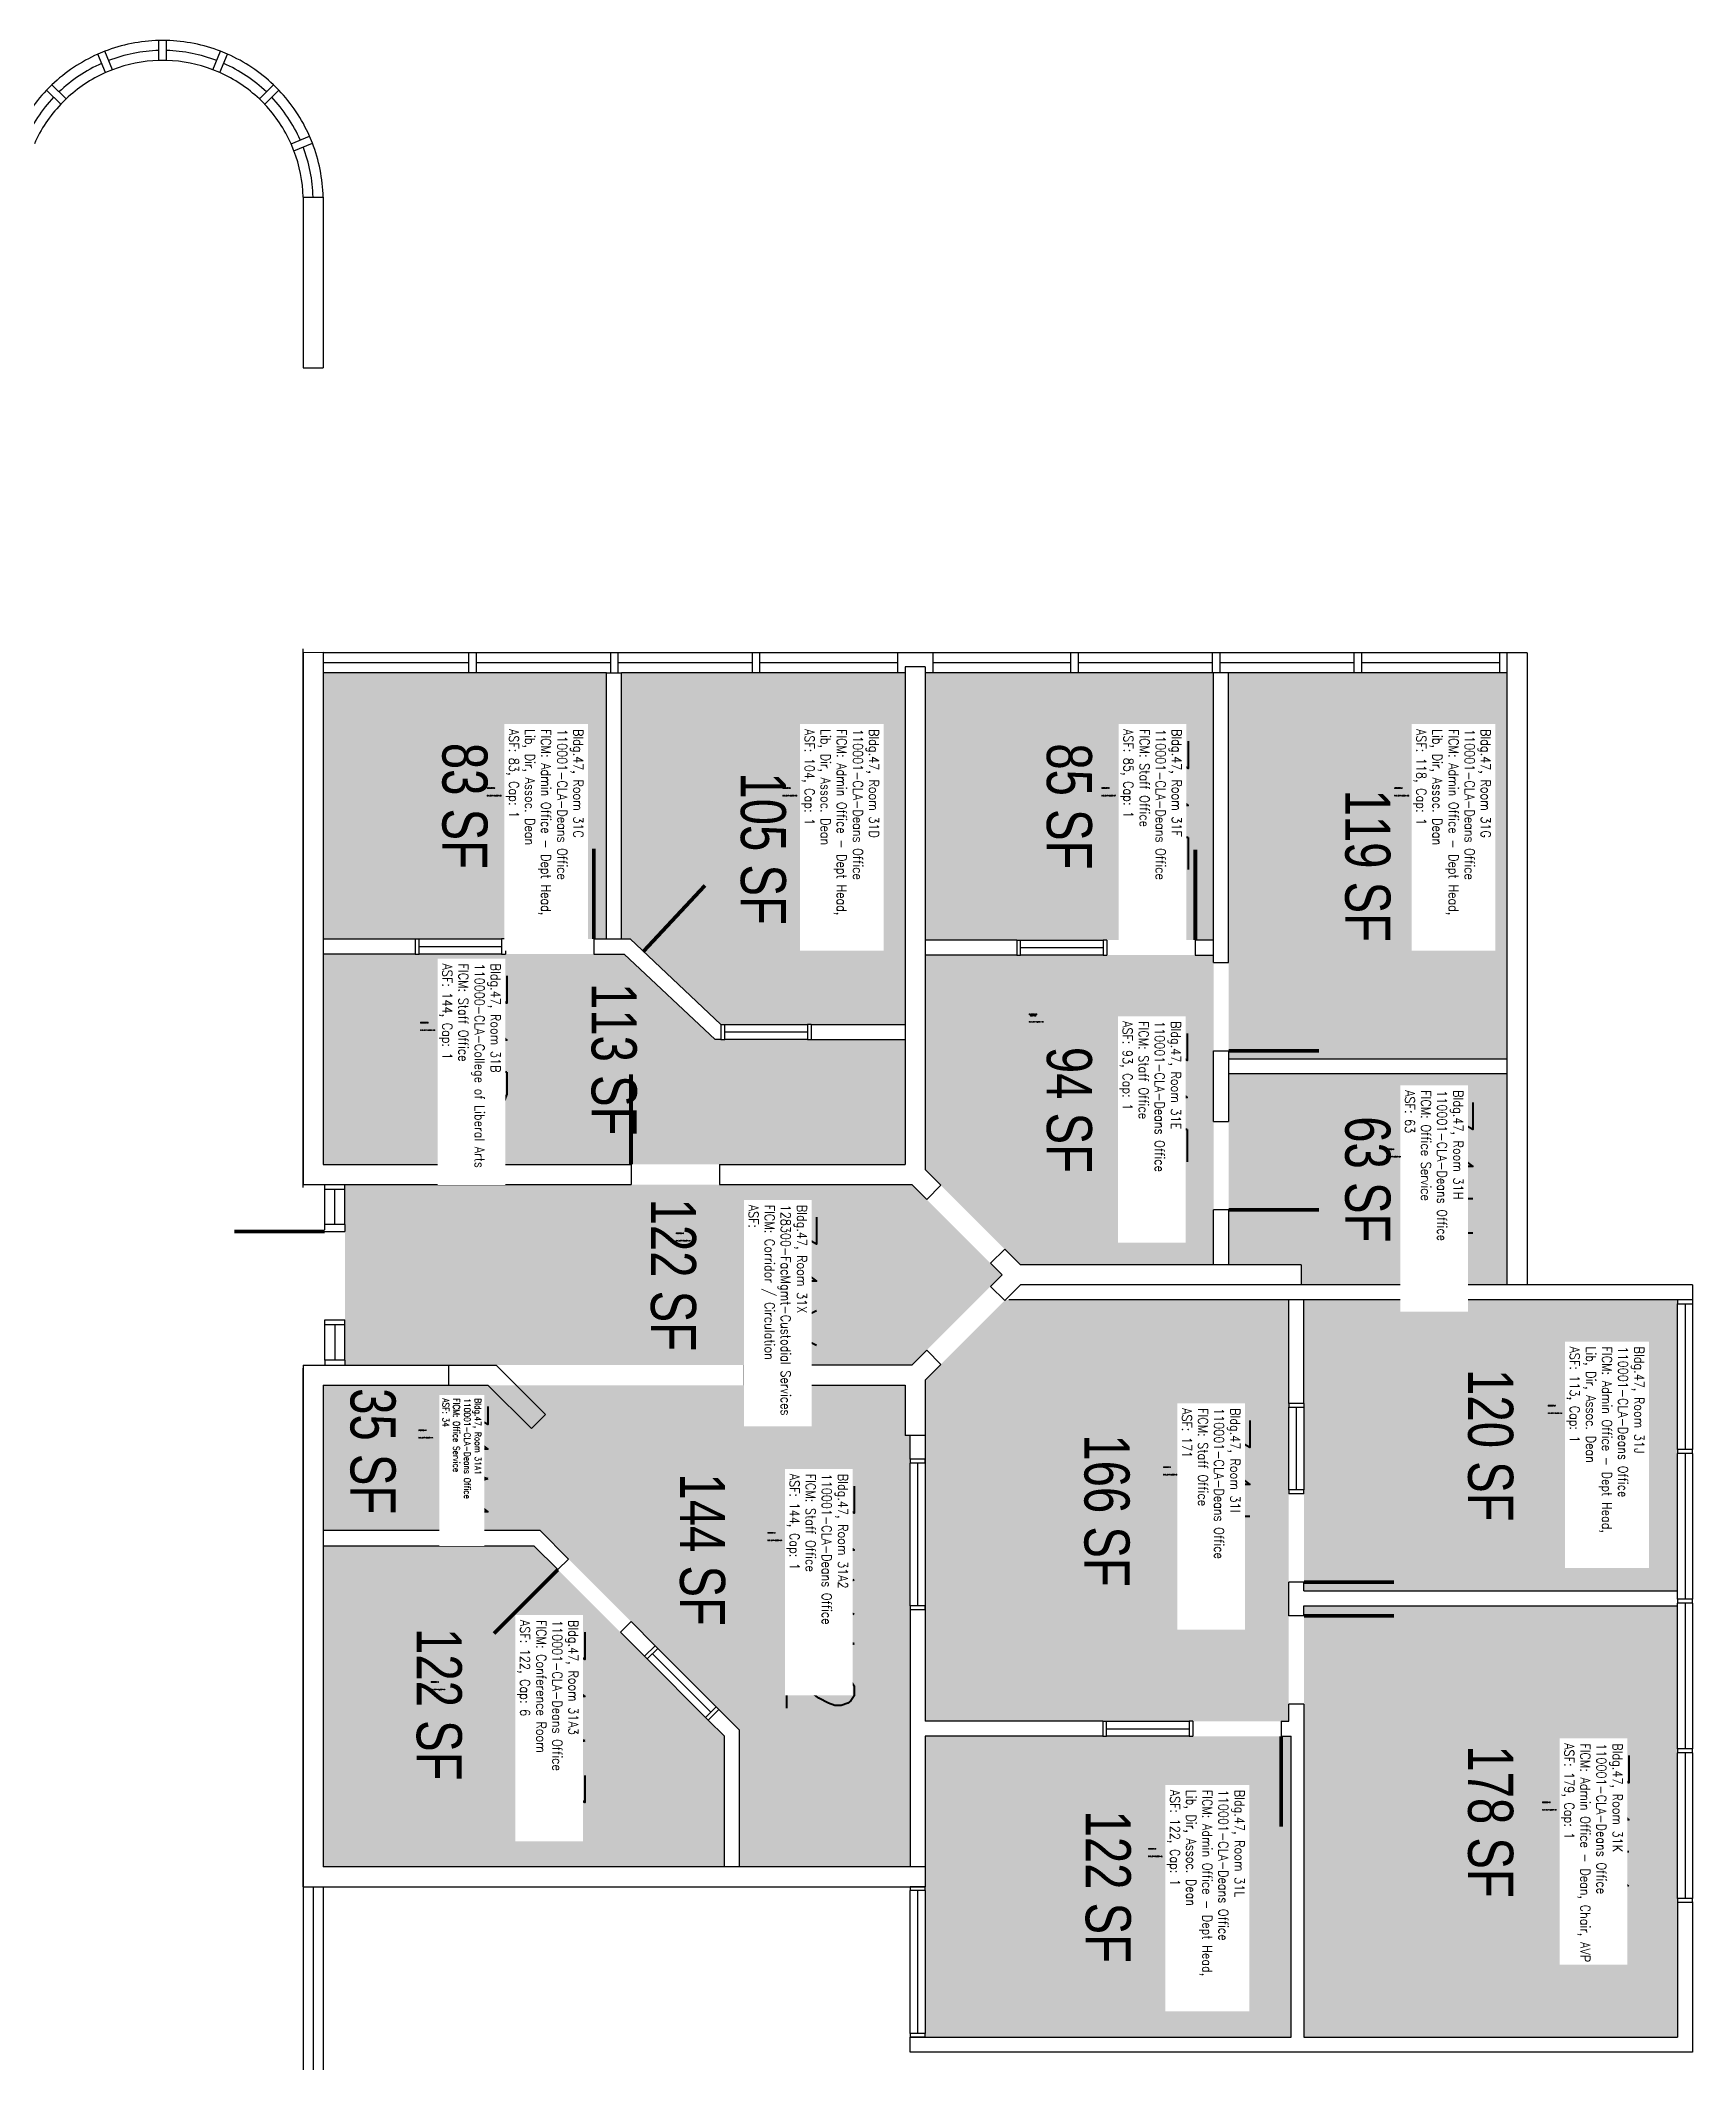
# Model space of a CAD drawing. Header units: inches. Extents: x 0 to 3310, y -908 to 1330.
# Drawn here: x 2651 to 3310, y 342 to 1149 of the extents above; entities that cross this region are included whole.
import ezdxf
from ezdxf.enums import TextEntityAlignment as Align

# ---------------------------------------------------------------- set-up
doc = ezdxf.new("R2010")
doc.units = ezdxf.units.IN
doc.header["$LTSCALE"] = 0.25
doc.header["$MEASUREMENT"] = 0
for name, color, linetype in [('A-DOOR', 2, 'CONTINUOUS'), ('A-GLAZ', 1, 'CONTINUOUS'), ('A-GLAZ-SILL', 2, 'CONTINUOUS'), ('A-IDEN-CNUM', 7, 'CONTINUOUS'), ('A-IDEN-RNUM', 7, 'CONTINUOUS'), ('A-IDEN-SNUM', 4, 'CONTINUOUS'), ('A-IDEN-VNUM', 4, 'CONTINUOUS'), ('A-WALL', 5, 'CONTINUOUS'), ('AREA-TEXT', 3, 'CONTINUOUS'), ('Rooms-Category-Color', 7, 'CONTINUOUS'), ('Rooms-College-Color', 7, 'CONTINUOUS'), ('Rooms-Department-Color', 7, 'CONTINUOUS'), ('Rooms-Division-Color', 7, 'CONTINUOUS'), ('Rooms-Information', 7, 'CONTINUOUS')]:
    doc.layers.add(name, color=color, linetype=linetype)
doc.styles.add('AREA', font='arial.ttf', dxfattribs={"width": 0.75, "height": 18})
doc.styles.add('ROOMSNUMBER', font='txt.shx', dxfattribs={"height": 0.03})
doc.styles.add('ROOMVNUMBER', font='simplex.shx', dxfattribs={"width": 0.85})

msp = doc.modelspace()

# ---------------------------------------------------------------- hatches: boundary and pattern name
at = {"layer": 'Rooms-Category-Color', "true_color": 0xfa9ba3}
for points in [[(2763.92, 896.73), (2876.9, 896.73), (2876.9, 790.61), (2763.92, 790.61)], [(2995.89, 896.73), (2882.9, 896.73), (2882.9, 790.61), (2886.31, 790.61), (2922.52, 756.54), (2995.93, 756.54)], [(3003.93, 896.73), (3118.95, 896.73), (3118.95, 790.24), (3003.93, 790.2)], [(3124.95, 896.73), (3124.95, 742.84), (3235.93, 742.84), (3235.93, 896.73)], [(2763.92, 784.61), (2883.93, 784.61), (2920.14, 750.54), (2995.93, 750.54), (2995.93, 700.69), (2763.93, 700.69)], [(3003.93, 784.2), (3003.93, 698.69), (3010.2, 692.42), (3041.93, 660.69), (3118.95, 660.85), (3118.95, 784.2)], [(3124.95, 736.84), (3124.95, 660.69), (3153.93, 660.69), (3153.93, 652.69), (3235.93, 652.69), (3235.93, 736.84)], [(3148.93, 478.69), (3148.93, 646.69), (3035.93, 646.69), (3003.93, 614.69), (3003.93, 478.69)], [(3154.93, 646.69), (3154.93, 530.69), (3303.93, 530.69), (3303.93, 646.69)], [(2850.42, 612.69), (2763.93, 612.69), (2763.93, 554.69), (2850.42, 554.69)], [(2850.42, 554.69), (2929.93, 475.18), (2929.93, 420.69), (2997.93, 420.69), (2997.93, 592.69), (2995.93, 592.69), (2995.93, 612.69), (2850.42, 612.69)], [(2763.93, 548.69), (2847.94, 548.69), (2923.93, 472.7), (2923.93, 420.69), (2763.93, 420.69)], [(3154.93, 524.69), (3303.93, 524.69), (3303.93, 352.69), (3154.93, 352.69)], [(3003.93, 472.69), (3149.93, 472.69), (3149.93, 352.69), (3003.93, 352.69)]]:
    msp.add_hatch(color=241, dxfattribs=at).paths.add_polyline_path(points)
at = {"layer": 'Rooms-Category-Color', "true_color": 0xadadad}
msp.add_hatch(color=253, dxfattribs=at).paths.add_polyline_path([(3034.61, 656.69), (3004.54, 686.76), (2998.61, 692.69), (2772.53, 692.69), (2772.53, 620.69), (2832.93, 620.69), (2998.61, 620.69), (3030, 652.08)])
at = {"layer": 'Rooms-College-Color', "true_color": 0x80bc67}
for points in [[(2763.92, 896.73), (2876.9, 896.73), (2876.9, 790.61), (2763.92, 790.61)], [(2995.89, 896.73), (2882.9, 896.73), (2882.9, 790.61), (2886.31, 790.61), (2922.52, 756.54), (2995.93, 756.54)], [(3003.93, 896.73), (3118.95, 896.73), (3118.95, 790.24), (3003.93, 790.2)], [(3124.95, 896.73), (3124.95, 742.84), (3235.93, 742.84), (3235.93, 896.73)], [(2763.92, 784.61), (2883.93, 784.61), (2920.14, 750.54), (2995.93, 750.54), (2995.93, 700.69), (2763.93, 700.69)], [(3003.93, 784.2), (3003.93, 698.69), (3010.2, 692.42), (3041.93, 660.69), (3118.95, 660.85), (3118.95, 784.2)], [(3124.95, 736.84), (3124.95, 660.69), (3153.93, 660.69), (3153.93, 652.69), (3235.93, 652.69), (3235.93, 736.84)], [(3148.93, 478.69), (3148.93, 646.69), (3035.93, 646.69), (3003.93, 614.69), (3003.93, 478.69)], [(3154.93, 646.69), (3154.93, 530.69), (3303.93, 530.69), (3303.93, 646.69)], [(2850.42, 612.69), (2763.93, 612.69), (2763.93, 554.69), (2850.42, 554.69)], [(2850.42, 554.69), (2929.93, 475.18), (2929.93, 420.69), (2997.93, 420.69), (2997.93, 592.69), (2995.93, 592.69), (2995.93, 612.69), (2850.42, 612.69)], [(2763.93, 548.69), (2847.94, 548.69), (2923.93, 472.7), (2923.93, 420.69), (2763.93, 420.69)], [(3154.93, 524.69), (3303.93, 524.69), (3303.93, 352.69), (3154.93, 352.69)], [(3003.93, 472.69), (3149.93, 472.69), (3149.93, 352.69), (3003.93, 352.69)]]:
    msp.add_hatch(color=83, dxfattribs=at).paths.add_polyline_path(points)
at = {"layer": 'Rooms-College-Color', "true_color": 0xadadad}
msp.add_hatch(color=253, dxfattribs=at).paths.add_polyline_path([(3034.61, 656.69), (3004.54, 686.76), (2998.61, 692.69), (2772.53, 692.69), (2772.53, 620.69), (2832.93, 620.69), (2998.61, 620.69), (3030, 652.08)])
at = {"layer": 'Rooms-Department-Color', "true_color": 0xb2d6e9}
for points in [[(2763.92, 896.73), (2876.9, 896.73), (2876.9, 790.61), (2763.92, 790.61)], [(2995.89, 896.73), (2882.9, 896.73), (2882.9, 790.61), (2886.31, 790.61), (2922.52, 756.54), (2995.93, 756.54)], [(3003.93, 896.73), (3118.95, 896.73), (3118.95, 790.24), (3003.93, 790.2)], [(3124.95, 896.73), (3124.95, 742.84), (3235.93, 742.84), (3235.93, 896.73)], [(2763.92, 784.61), (2883.93, 784.61), (2920.14, 750.54), (2995.93, 750.54), (2995.93, 700.69), (2763.93, 700.69)], [(3003.93, 784.2), (3003.93, 698.69), (3010.2, 692.42), (3041.93, 660.69), (3118.95, 660.85), (3118.95, 784.2)], [(3124.95, 736.84), (3124.95, 660.69), (3153.93, 660.69), (3153.93, 652.69), (3235.93, 652.69), (3235.93, 736.84)], [(3148.93, 478.69), (3148.93, 646.69), (3035.93, 646.69), (3003.93, 614.69), (3003.93, 478.69)], [(3154.93, 646.69), (3154.93, 530.69), (3303.93, 530.69), (3303.93, 646.69)], [(2850.42, 612.69), (2763.93, 612.69), (2763.93, 554.69), (2850.42, 554.69)], [(2850.42, 554.69), (2929.93, 475.18), (2929.93, 420.69), (2997.93, 420.69), (2997.93, 592.69), (2995.93, 592.69), (2995.93, 612.69), (2850.42, 612.69)], [(2763.93, 548.69), (2847.94, 548.69), (2923.93, 472.7), (2923.93, 420.69), (2763.93, 420.69)], [(3154.93, 524.69), (3303.93, 524.69), (3303.93, 352.69), (3154.93, 352.69)], [(3003.93, 472.69), (3149.93, 472.69), (3149.93, 352.69), (3003.93, 352.69)]]:
    msp.add_hatch(color=254, dxfattribs=at).paths.add_polyline_path(points)
at = {"layer": 'Rooms-Department-Color', "true_color": 0xacacac}
msp.add_hatch(color=253, dxfattribs=at).paths.add_polyline_path([(3034.61, 656.69), (3004.54, 686.76), (2998.61, 692.69), (2772.53, 692.69), (2772.53, 620.69), (2832.93, 620.69), (2998.61, 620.69), (3030, 652.08)])
at = {"layer": 'Rooms-Division-Color', "true_color": 0xb2d6e9}
for points in [[(2763.92, 896.73), (2876.9, 896.73), (2876.9, 790.61), (2763.92, 790.61)], [(2995.89, 896.73), (2882.9, 896.73), (2882.9, 790.61), (2886.31, 790.61), (2922.52, 756.54), (2995.93, 756.54)], [(3003.93, 896.73), (3118.95, 896.73), (3118.95, 790.24), (3003.93, 790.2)], [(3124.95, 896.73), (3124.95, 742.84), (3235.93, 742.84), (3235.93, 896.73)], [(2763.92, 784.61), (2883.93, 784.61), (2920.14, 750.54), (2995.93, 750.54), (2995.93, 700.69), (2763.93, 700.69)], [(3003.93, 784.2), (3003.93, 698.69), (3010.2, 692.42), (3041.93, 660.69), (3118.95, 660.85), (3118.95, 784.2)], [(3124.95, 736.84), (3124.95, 660.69), (3153.93, 660.69), (3153.93, 652.69), (3235.93, 652.69), (3235.93, 736.84)], [(3148.93, 478.69), (3148.93, 646.69), (3035.93, 646.69), (3003.93, 614.69), (3003.93, 478.69)], [(3154.93, 646.69), (3154.93, 530.69), (3303.93, 530.69), (3303.93, 646.69)], [(2850.42, 612.69), (2763.93, 612.69), (2763.93, 554.69), (2850.42, 554.69)], [(2850.42, 554.69), (2929.93, 475.18), (2929.93, 420.69), (2997.93, 420.69), (2997.93, 592.69), (2995.93, 592.69), (2995.93, 612.69), (2850.42, 612.69)], [(2763.93, 548.69), (2847.94, 548.69), (2923.93, 472.7), (2923.93, 420.69), (2763.93, 420.69)], [(3154.93, 524.69), (3303.93, 524.69), (3303.93, 352.69), (3154.93, 352.69)], [(3003.93, 472.69), (3149.93, 472.69), (3149.93, 352.69), (3003.93, 352.69)]]:
    msp.add_hatch(color=254, dxfattribs=at).paths.add_polyline_path(points)
at = {"layer": 'Rooms-Division-Color', "true_color": 0xadadad}
msp.add_hatch(color=253, dxfattribs=at).paths.add_polyline_path([(3034.61, 656.69), (3004.54, 686.76), (2998.61, 692.69), (2772.53, 692.69), (2772.53, 620.69), (2832.93, 620.69), (2998.61, 620.69), (3030, 652.08)])

# ---------------------------------------------------------------- linework, layer by layer
at = {"layer": 'A-DOOR', "elevation": 0}
for points in [[(2871.78, 790.61, 1.5, 1.5, 0), (2871.78, 826.61, 0, 0, 0), (2872.53, 826.61, 0, 0, 0.414214), (2836.53, 790.61, 0, 0, 0.414214)], [(2891.59, 785.65, 1.5, 1.5, 0), (2916.15, 811.96, 0, 0, 0), (2915.6, 812.48, 0, 0, -0.415328), (2917.26, 761.49, 0, 0, -0.414214)], [(2886.65, 700.69, 1.5, 1.5, 0), (2886.65, 736.69, 0, 0, 0), (2885.9, 736.69, 0, 0, -0.414214), (2921.9, 700.69, 0, 0, -0.414214)], [(2764.49, 673.94, 1.5, 1.5, 0), (2728.49, 673.94, 0, 0, 0), (2728.49, 674.69, 0, 0, 0.414214), (2764.49, 638.69, 0, 0, 0.414214)], [(3154.93, 534.18, 1.5, 1.5, 0), (3190.93, 534.18, 0, 0, 0), (3190.93, 533.43, 0, 0, 0.414214), (3154.93, 569.43, 0, 0, 0.414214)], [(2857.49, 539.14, 1.5, 1.5, 0), (2832.04, 513.68, 0, 0, 0), (2831.51, 514.21, 0, 0, 0.414214), (2882.42, 514.21, 0, 0, 0.414214)], [(3154.93, 520.69, 1.5, 1.5, 0), (3190.93, 520.69, 0, 0, 0), (3190.93, 521.44, 0, 0, -0.414214), (3154.93, 485.44, 0, 0, -0.414214)], [(3145.93, 472.69, 1.5, 1.5, 0), (3145.93, 436.69, 0, 0, 0), (3146.68, 436.69, 0, 0, -0.414214), (3110.68, 472.69, 0, 0, -0.414214)]]:
    msp.add_lwpolyline(points, format="xyseb", dxfattribs=at)
at = {"layer": 'A-DOOR'}
for points in [[(3111.68, 790.24, 1.5, 1.5, 0), (3111.68, 826.24, 0, 0, 0), (3112.43, 826.24, 0, 0, 0.414214), (3076.43, 790.24, 0, 0, 0.414214)], [(3124.95, 746.01, 1.5, 1.5, 0), (3160.95, 746.01, 0, 0, 0), (3160.95, 745.26, 0, 0, 0.414214), (3124.95, 781.26, 0, 0, 0.414214)], [(3124.95, 682.62, 1.5, 1.5, 0), (3160.95, 682.62, 0, 0, 0), (3160.95, 681.87, 0, 0, 0.414214), (3124.95, 717.87, 0, 0, 0.414214)]]:
    msp.add_lwpolyline(points, format="xyseb", dxfattribs=at)
at = {"layer": 'A-GLAZ'}
for p, q in [((2821.9, 900.75), (2763.92, 900.75)), ((2878.4, 900.75), (2824.9, 900.75)), ((2934.89, 900.75), (2881.4, 900.75)), ((2992.89, 900.75), (2937.89, 900.75)), ((3061.9, 900.75), (3006.93, 900.75)), ((3118.4, 900.75), (3064.9, 900.75)), ((3174.9, 900.75), (3121.4, 900.75)), ((3232.89, 900.75), (3177.9, 900.75)), ((2802.1, 787.61), (2835.02, 787.61)), ((3041.97, 787.2), (3074.89, 787.2)), ((2924.03, 753.54), (2956.95, 753.54)), ((2768.51, 676.7), (2768.51, 690.69)), ((3306.93, 645.18), (3306.93, 587.01)), ((2768.51, 636.69), (2768.51, 622.7)), ((3151.93, 603.86), (3151.93, 570.94)), ((3000.93, 581.65), (3000.93, 524.67)), ((3306.93, 585.5), (3306.93, 527.33)), ((3306.93, 525.82), (3306.93, 467.65)), ((2895.24, 505.63), (2918.52, 482.35)), ((3076.26, 475.69), (3109.17, 475.69)), ((3306.93, 466.14), (3306.93, 407.96)), ((2759.92, 412.7), (2759.92, 242.31)), ((3000.93, 411.18), (3000.93, 354.2))]:
    msp.add_line(p, q, dxfattribs=at)
for start, end in [(113.93254, 133.56746), (91.43254, 111.06746), (68.93254, 88.56746), (46.43254, 66.06746), (136.43254, 156.06746), (23.93254, 43.56746), (1.43426, 21.06746)]:
    msp.add_arc((2699.89, 1084.89), 60, start, end, dxfattribs=at)
at = {"layer": 'A-GLAZ-SILL'}
for p, q in [((2821.9, 904.77), (2763.93, 904.77)), ((2878.4, 904.77), (2824.9, 904.77)), ((2934.89, 904.77), (2881.4, 904.77)), ((2992.89, 904.77), (2937.89, 904.77)), ((3061.9, 904.77), (3006.93, 904.77)), ((3118.4, 904.77), (3064.9, 904.77)), ((3174.9, 904.77), (3121.4, 904.77)), ((3232.89, 904.77), (3177.9, 904.77)), ((2821.9, 896.73), (2763.92, 896.73)), ((2876.9, 896.73), (2824.9, 896.73)), ((2934.89, 896.73), (2882.9, 896.73)), ((2992.89, 896.73), (2937.89, 896.73)), ((3061.9, 896.73), (3006.93, 896.73)), ((3118.4, 896.73), (3064.9, 896.73)), ((3174.9, 896.73), (3121.4, 896.73)), ((3232.89, 896.73), (3177.9, 896.73)), ((2802.1, 790.61), (2835.02, 790.61)), ((2835.02, 784.61), (2802.1, 784.61)), ((3041.97, 790.2), (3074.89, 790.2)), ((3074.89, 784.2), (3041.97, 784.2)), ((2924.03, 756.54), (2956.95, 756.54)), ((2956.95, 750.54), (2924.03, 750.54)), ((2764.49, 676.7), (2764.49, 690.69)), ((2772.53, 676.7), (2772.53, 690.69)), ((3303.93, 587.01), (3303.93, 645.18)), ((3309.93, 645.18), (3309.93, 587.01)), ((2764.49, 622.7), (2764.49, 636.69)), ((2772.53, 622.7), (2772.53, 636.69)), ((3148.93, 570.94), (3148.93, 603.86)), ((3154.93, 603.86), (3154.93, 570.94)), ((2997.93, 524.67), (2997.93, 581.65)), ((3003.93, 581.65), (3003.93, 524.67)), ((3303.93, 527.33), (3303.93, 585.5)), ((3309.93, 585.5), (3309.93, 527.33)), ((3303.93, 467.65), (3303.93, 525.82)), ((3309.93, 525.82), (3309.93, 467.65)), ((2916.4, 480.23), (2893.12, 503.51)), ((2897.36, 507.75), (2920.64, 484.47)), ((3076.26, 478.69), (3109.17, 478.69)), ((3109.17, 472.69), (3076.26, 472.69)), ((3303.93, 407.96), (3303.93, 466.14)), ((3309.93, 466.14), (3309.93, 407.96)), ((2755.93, 412.7), (2755.93, 242.31)), ((2763.93, 412.7), (2763.93, 242.31)), ((2997.93, 354.2), (2997.93, 411.18)), ((3003.93, 411.18), (3003.93, 354.2))]:
    msp.add_line(p, q, dxfattribs=at)
for centre, radius, start, end in [((2699.89, 1084.89), 64, 91.34308, 111.15692), ((2699.83, 1084.3), 64.59, 68.97852, 88.6112), ((2699.89, 1084.89), 64, 113.84316, 133.65692), ((2699.89, 1084.89), 56.03, 91.53415, 110.96585), ((2699.89, 1084.89), 56.03, 69.03415, 88.46585), ((2699.89, 1084.89), 64, 46.34308, 66.15692), ((2699.89, 1084.89), 56.03, 114.03415, 133.46585), ((2699.89, 1084.89), 56.03, 46.53415, 65.96585), ((2699.89, 1084.89), 64, 136.34316, 156.15692), ((2699.89, 1084.89), 56.03, 136.53415, 155.96585), ((2699.89, 1084.89), 56.03, 24.03415, 43.46585), ((2699.43, 1084.52), 64.59, 23.97852, 43.6112), ((2698.08, 1084.36), 65.88, 1.76537, 21.01491), ((2698.98, 1084.63), 56.98, 1.77638, 20.88471)]:
    msp.add_arc(centre, radius, start, end, dxfattribs=at)
at = {"layer": 'A-WALL'}
for p, q in [((2701.39, 1148.87), (2698.39, 1148.89)), ((2698.39, 1140.9), (2698.39, 1148.89)), ((2701.39, 1140.9), (2701.39, 1148.89)), ((2676.8, 1144.57), (2674.02, 1143.44)), ((2677.08, 1136.06), (2674.03, 1143.42)), ((2679.85, 1137.21), (2676.8, 1144.57)), ((2701.39, 1140.9), (2698.39, 1140.9)), ((2719.94, 1137.21), (2723, 1144.59)), ((2722.71, 1136.06), (2725.76, 1143.43)), ((2725.76, 1143.43), (2723, 1144.59)), ((2655.72, 1131.19), (2653.58, 1129.08)), ((2661.35, 1125.56), (2655.72, 1131.19)), ((2679.85, 1137.21), (2677.08, 1136.06)), ((2722.71, 1136.06), (2719.94, 1137.21)), ((2738.44, 1125.56), (2744.09, 1131.2)), ((2746.19, 1129.07), (2744.09, 1131.2)), ((2659.23, 1123.43), (2653.6, 1129.07)), ((2661.35, 1125.56), (2659.23, 1123.43)), ((2740.56, 1123.43), (2738.44, 1125.56)), ((2740.56, 1123.43), (2746.19, 1129.07)), ((2751.06, 1107.71), (2758.44, 1110.77)), ((2752.21, 1104.94), (2751.06, 1107.71)), ((2752.21, 1104.94), (2759.58, 1107.99)), ((2759.58, 1107.99), (2758.44, 1110.77)), ((2755.93, 1086.39), (2763.93, 1086.39)), ((2755.93, 1086.39), (2755.93, 1018.35, 0)), ((2763.93, 1086.39), (2763.93, 1018.35, 0)), ((2755.93, 1018.35), (2763.93, 1018.35)), ((2755.93, 691.48), (2755.93, 906.36)), ((2763.92, 904.78), (2755.93, 904.77)), ((2755.93, 904.77), (2755.93, 692.69)), ((2763.93, 904.77), (2763.93, 700.69)), ((2821.9, 904.77), (2821.9, 896.73)), ((2824.9, 904.77), (2821.9, 904.77)), ((2824.9, 904.77), (2824.9, 896.73)), ((2878.43, 904.77), (2878.43, 896.73)), ((2881.43, 904.77), (2878.43, 904.77)), ((2881.43, 904.77), (2881.43, 896.73)), ((2934.89, 904.77), (2934.89, 896.73)), ((2937.89, 904.77), (2934.89, 904.77)), ((2937.89, 904.77), (2937.89, 896.73)), ((2992.89, 904.77), (2992.89, 896.73)), ((3006.93, 904.77), (2992.89, 904.77)), ((3006.93, 904.77), (3006.93, 896.73)), ((3064.9, 904.77), (3061.9, 904.77)), ((3061.9, 904.77), (3061.9, 896.73)), ((3064.9, 904.77), (3064.9, 896.73)), ((3121.4, 904.77), (3118.4, 904.77)), ((3118.4, 904.77), (3118.4, 896.73)), ((3121.4, 904.77), (3121.4, 896.73)), ((3177.9, 904.77), (3174.9, 904.77)), ((3174.9, 904.77), (3174.9, 896.73)), ((3177.9, 904.77), (3177.9, 896.73)), ((3235.89, 904.77), (3232.89, 904.77)), ((3232.89, 904.77), (3232.89, 896.73)), ((3243.93, 904.77), (3235.89, 904.77)), ((3235.93, 904.77), (3235.93, 652.69)), ((3243.93, 904.77), (3243.93, 652.69)), ((2824.9, 896.73), (2821.9, 896.73)), ((2876.9, 896.73), (2882.9, 896.73)), ((2876.9, 790.61), (2876.9, 896.73)), ((2882.9, 790.61), (2882.9, 896.73)), ((2937.89, 896.73), (2934.89, 896.73)), ((2995.89, 896.73), (2992.89, 896.73)), ((2995.93, 899.19), (2995.93, 700.69)), ((3003.93, 899.19), (2995.93, 899.19)), ((3003.93, 899.19), (3003.93, 698.69)), ((3006.93, 896.73), (3003.93, 896.73)), ((3064.9, 896.73), (3061.9, 896.73)), ((3121.4, 896.73), (3118.4, 896.73)), ((3118.95, 781.26), (3118.95, 896.73)), ((3124.95, 896.73), (3118.95, 896.73)), ((3124.95, 781.26), (3124.95, 896.73)), ((3177.9, 896.73), (3174.9, 896.73)), ((3235.93, 896.73), (3232.89, 896.73)), ((2763.92, 790.61), (2800.59, 790.61)), ((2800.59, 790.61), (2800.59, 784.61)), ((2800.59, 790.61), (2802.1, 790.61)), ((2802.1, 784.61), (2802.1, 790.61)), ((2835.02, 790.61), (2835.02, 784.61)), ((2836.53, 790.61), (2835.02, 790.61)), ((2836.53, 790.61), (2836.53, 784.61)), ((2871.78, 790.61), (2871.78, 784.61)), ((2871.78, 790.61), (2886.31, 790.61)), ((2886.31, 790.61), (2922.52, 756.54)), ((2800.59, 784.61), (2763.92, 784.61)), ((2800.59, 784.61), (2802.1, 784.61)), ((2835.02, 784.61), (2836.53, 784.61)), ((2871.78, 784.61), (2883.93, 784.61)), ((2883.93, 784.61), (2920.14, 750.54)), ((3040.46, 790.2), (3003.93, 790.2)), ((3040.46, 784.2), (3003.93, 784.2)), ((3040.46, 790.2), (3040.46, 784.2)), ((3040.46, 790.2), (3041.97, 790.2)), ((3040.46, 784.2), (3041.97, 784.2)), ((3041.97, 784.2), (3041.97, 790.2)), ((3074.89, 790.2), (3074.89, 784.2)), ((3076.4, 790.2), (3074.89, 790.2)), ((3074.89, 784.2), (3076.4, 784.2)), ((3076.4, 790.2), (3076.4, 784.99)), ((3076.4, 790.2), (3076.4, 784.2)), ((3111.65, 790.2), (3111.65, 784.2)), ((3111.65, 784.2), (3118.95, 784.2)), ((3111.68, 790.24), (3118.95, 790.24)), ((3118.95, 781.26), (3124.95, 781.26)), ((2922.52, 750.54), (2920.14, 750.54)), ((2922.52, 756.54), (2922.52, 750.54)), ((2922.52, 756.54), (2924.03, 756.54)), ((2922.52, 750.54), (2924.03, 750.54)), ((2924.03, 750.54), (2924.03, 756.54)), ((2956.95, 756.54), (2956.95, 750.54)), ((2958.46, 756.54), (2956.95, 756.54)), ((2956.95, 750.54), (2958.46, 750.54)), ((2958.46, 756.54), (2995.93, 756.54)), ((2958.46, 756.54), (2958.46, 750.54)), ((2958.46, 750.54), (2995.93, 750.54)), ((3118.95, 717.87), (3118.95, 746.01)), ((3118.95, 746.01), (3124.95, 746.01)), ((3124.95, 746.01), (3124.95, 717.87)), ((3124.95, 742.84), (3235.93, 742.84)), ((3235.93, 736.84), (3124.95, 736.84)), ((3118.95, 717.87), (3124.95, 717.87)), ((2763.93, 700.69), (2886.65, 700.69)), ((2886.65, 700.69), (2886.65, 692.69)), ((2921.9, 700.69), (2995.93, 700.69)), ((2921.9, 700.69), (2921.9, 692.69)), ((3010.2, 692.42), (3003.93, 698.69)), ((2755.93, 692.69), (2886.65, 692.69)), ((2764.49, 690.69), (2764.49, 692.69)), ((2772.53, 690.69), (2764.49, 690.69)), ((2772.53, 690.69), (2772.53, 692.69)), ((2921.9, 692.69), (2998.61, 692.69)), ((3004.54, 686.76), (2998.61, 692.69)), ((3010.2, 692.42), (3004.54, 686.76)), ((3124.95, 682.62), (3118.95, 682.62)), ((3118.95, 660.85), (3118.95, 682.62)), ((3124.95, 682.62), (3124.95, 660.69)), ((2772.53, 676.7), (2764.49, 676.7)), ((2764.49, 674.69), (2764.49, 676.7)), ((2764.49, 673.94), (2772.53, 673.94)), ((2772.53, 676.7), (2772.53, 673.94)), ((3030, 661.31), (3035.66, 666.96)), ((3035.66, 666.96), (3041.93, 660.69)), ((3030, 661.31), (3034.61, 656.69)), ((3030, 652.08), (3034.61, 656.69)), ((3153.93, 660.69), (3041.93, 660.69)), ((3153.93, 660.69), (3153.93, 652.69)), ((3035.66, 646.42), (3030, 652.08)), ((3035.66, 646.42), (3041.93, 652.69)), ((3309.93, 646.69), (3037.34, 646.69)), ((3309.93, 652.69), (3041.93, 652.69)), ((3148.93, 605.37), (3148.93, 646.69)), ((3154.93, 605.37), (3154.93, 646.69)), ((3309.93, 646.69), (3303.93, 646.69)), ((3303.93, 646.69), (3303.93, 645.18)), ((3309.93, 652.69), (3309.93, 646.69)), ((3309.93, 646.69), (3309.93, 645.18)), ((2764.49, 636.69), (2764.49, 638.69)), ((2764.49, 638.69), (2772.53, 638.69)), ((2772.53, 636.69), (2772.53, 638.69)), ((3303.93, 645.18), (3309.93, 645.18)), ((2772.53, 636.69), (2764.49, 636.69)), ((2772.53, 622.7), (2764.49, 622.7)), ((2764.49, 622.7), (2764.49, 620.69)), ((2772.53, 622.7), (2772.53, 620.69)), ((2998.61, 620.69), (3004.54, 626.62)), ((3010.2, 620.96), (3004.54, 626.62)), ((2755.93, 620.69), (2755.93, 412.69)), ((2755.93, 620.69), (2813.93, 620.69)), ((2755.93, 412.7), (2755.93, 619.48)), ((2813.93, 612.69), (2813.93, 620.69)), ((2813.93, 620.69), (2832.93, 620.69)), ((2832.93, 620.69), (2852.56, 601.06)), ((2931.95, 612.69), (2931.95, 620.69)), ((2931.95, 620.69), (2935.93, 620.69)), ((2935.93, 612.69), (2935.93, 620.69)), ((2998.61, 620.69), (2935.93, 620.69)), ((3003.93, 614.69), (3010.2, 620.96)), ((3003.93, 614.69), (3003.93, 592.69)), ((2763.93, 612.69), (2763.93, 420.69)), ((2763.93, 612.69), (2813.93, 612.69)), ((2813.93, 612.69), (2829.61, 612.69)), ((2829.61, 612.69), (2846.91, 595.4)), ((2935.93, 612.69), (2931.95, 612.69)), ((2935.93, 612.69), (2995.93, 612.69)), ((2963.93, 612.69), (2995.93, 612.69)), ((2995.93, 612.69), (2995.93, 592.69)), ((3154.93, 605.37), (3148.93, 605.37)), ((3148.93, 605.37), (3148.93, 603.86)), ((3154.93, 605.37), (3154.93, 603.86)), ((2846.91, 595.4), (2852.56, 601.06)), ((3148.93, 603.86), (3154.93, 603.86)), ((3003.93, 592.69), (2995.93, 592.69)), ((2997.93, 583.16), (2997.93, 592.69)), ((3003.93, 592.69), (3003.93, 478.69)), ((3003.93, 583.16), (2997.93, 583.16)), ((2997.93, 583.16), (2997.93, 581.65)), ((3003.93, 581.65), (2997.93, 581.65)), ((3003.93, 581.65), (3003.93, 583.16)), ((3309.93, 587.01), (3303.93, 587.01)), ((3303.93, 587.01), (3303.93, 585.5)), ((3309.93, 585.5), (3303.93, 585.5)), ((3309.93, 585.5), (3309.93, 587.01)), ((3154.93, 570.94), (3148.93, 570.94)), ((3148.93, 570.94), (3148.93, 569.43)), ((3154.93, 569.43), (3148.93, 569.43)), ((3154.93, 569.43), (3154.93, 570.94)), ((2850.42, 554.69), (2763.93, 554.69)), ((2763.93, 548.69), (2847.94, 548.69)), ((2847.94, 548.69), (2857.49, 539.14)), ((2850.42, 554.69), (2861.73, 543.38)), ((2857.49, 539.14), (2861.73, 543.38)), ((3148.93, 520.69), (3148.93, 534.18)), ((3154.93, 534.18), (3148.93, 534.18)), ((3154.93, 530.69), (3154.93, 534.18)), ((3003.93, 524.67), (2997.93, 524.67)), ((2997.93, 524.67), (2997.93, 523.16)), ((3003.93, 523.16), (3003.93, 524.67)), ((3154.93, 530.69), (3303.93, 530.69)), ((3154.93, 520.69), (3154.93, 524.69)), ((3154.93, 524.69), (3303.93, 524.69)), ((3309.93, 527.33), (3303.93, 527.33)), ((3303.93, 527.33), (3303.93, 525.82)), ((3309.93, 525.82), (3303.93, 525.82)), ((3309.93, 525.82), (3309.93, 527.33)), ((2882.42, 514.21), (2886.66, 518.45)), ((2886.66, 518.45), (2896.29, 508.82)), ((3003.93, 523.16), (2997.93, 523.16)), ((2997.93, 523.16), (2997.93, 420.69)), ((3154.93, 520.69), (3148.93, 520.69)), ((2882.42, 514.21), (2892.05, 504.58)), ((2896.29, 508.82), (2892.05, 504.58)), ((2896.29, 508.82), (2897.36, 507.75)), ((2892.05, 504.58), (2893.12, 503.51)), ((2893.12, 503.51), (2897.36, 507.75)), ((2920.64, 484.47), (2916.4, 480.23)), ((2921.71, 483.41), (2920.64, 484.47)), ((3148.93, 478.69), (3148.93, 485.44)), ((3154.93, 485.44), (3148.93, 485.44)), ((3154.93, 485.44), (3154.93, 352.69)), ((2916.4, 480.23), (2917.46, 479.16)), ((2921.71, 483.41), (2917.46, 479.16)), ((2917.46, 479.16), (2923.93, 472.7)), ((2921.71, 483.41), (2929.93, 475.18)), ((3074.75, 478.69), (3003.93, 478.69)), ((3074.75, 478.69), (3074.75, 472.69)), ((3074.75, 478.69), (3076.26, 478.69)), ((3076.26, 472.69), (3076.26, 478.69)), ((3109.17, 478.69), (3109.17, 472.69)), ((3110.68, 478.69), (3109.17, 478.69)), ((3110.68, 478.69), (3110.68, 472.69)), ((3145.93, 478.69), (3145.93, 472.69)), ((3145.93, 478.69), (3148.93, 478.69)), ((2923.93, 420.69), (2923.93, 472.7)), ((2929.93, 420.69), (2929.93, 475.18)), ((3003.93, 472.69), (3003.93, 420.69)), ((3074.75, 472.69), (3003.93, 472.69)), ((3074.75, 472.69), (3076.26, 472.69)), ((3109.17, 472.69), (3110.68, 472.69)), ((3145.93, 472.69), (3149.93, 472.69)), ((3149.93, 352.69), (3149.93, 472.69)), ((3309.93, 467.65), (3303.93, 467.65)), ((3303.93, 467.65), (3303.93, 466.14)), ((3309.93, 466.14), (3303.93, 466.14)), ((3309.93, 466.14), (3309.93, 467.65)), ((3003.93, 420.69), (2763.93, 420.69)), ((3003.93, 420.69), (3003.93, 412.69)), ((2755.93, 412.69), (3003.93, 412.69)), ((3003.93, 412.69), (2997.93, 412.69)), ((2997.93, 412.69), (2997.93, 411.18)), ((3003.93, 411.18), (3003.93, 412.69)), ((3003.93, 411.18), (2997.93, 411.18)), ((3309.93, 407.96), (3303.93, 407.96)), ((3303.93, 407.96), (3303.93, 406.45)), ((3303.93, 406.69), (3303.93, 352.69)), ((3309.93, 406.45), (3303.93, 406.45)), ((3309.93, 406.45), (3309.93, 407.96)), ((3309.93, 406.69), (3309.93, 346.69)), ((3003.93, 354.2), (2997.93, 354.2)), ((2997.93, 354.2), (2997.93, 352.69)), ((2997.93, 346.69), (2997.93, 352.69)), ((2997.93, 352.69), (3149.93, 352.69)), ((3003.93, 352.69), (2997.93, 352.69)), ((3003.93, 352.69), (3003.93, 354.2)), ((3154.93, 352.69), (3303.93, 352.69)), ((3309.93, 346.69), (2997.93, 346.69))]:
    msp.add_line(p, q, dxfattribs=at)

# ---------------------------------------------------------------- texts
at = {"layer": 'A-IDEN-CNUM', "style": 'ROOMSNUMBER'}
for s, p in [('CAD #047-0_0031-0C', (2829.23, 847.6)), ('CAD #047-0_0031-0D', (2947.12, 847.6)), ('CAD #047-0_0031-0F', (3074.29, 847.6)), ('CAD #047-0_0031-0G', (3191.08, 847.6)), ('CAD #047-0_0031-0B', (2802.7, 754.09)), ('CAD #047-0_0031-0E', (3045.4, 757.38)), ('CAD #047-0_0031-0H', (3187.81, 703.59)), ('CAD #047-0_0031-0X', (2904.59, 670.1)), ('CAD #047-0_0031-0J', (3252.25, 601.37)), ('CAD #047-0_0031-1A', (2801.98, 591.55)), ('CAD #047-0_0031-0I', (3098.89, 576.82)), ('CAD #047-0_0031-2A', (2941.16, 550.63)), ('CAD #047-0_0031-3A', (2806.9, 491.18)), ('CAD #047-0_0031-0K', (3250.07, 443.17)), ('CAD #047-0_0031-0L', (3092.88, 424.62))]:
    msp.add_text(s, height=0.36, dxfattribs=at).set_placement(p)
at = {"layer": 'A-IDEN-RNUM', "style": 'ROOMSNUMBER'}
for s, p in [('0031-C0', (2829.23, 850.6)), ('0031-D0', (2947.12, 850.6)), ('0031-F0', (3074.29, 850.6)), ('0031-G0', (3191.08, 850.6)), ('0031-E0', (3045.86, 759.81)), ('0031-B0', (2802.7, 757.09)), ('0031-H0', (3187.81, 706.59)), ('0031-X0', (2904.59, 673.1)), ('0031-J0', (3252.25, 604.37)), ('0031-A1', (2801.98, 594.55)), ('0031-I0', (3098.89, 579.82)), ('0031-A2', (2941.16, 553.63)), ('0031-A3', (2806.9, 494.18)), ('0031-K0', (3250.07, 446.17)), ('0031-L0', (3092.88, 427.62))]:
    msp.add_text(s, height=0.36, dxfattribs=at).set_placement(p)
at = {"layer": 'A-IDEN-SNUM', "style": 'ROOMSNUMBER'}
for s, p in [('04700031C0', (2829.23, 850.6)), ('04700031D0', (2947.12, 850.6)), ('04700031F0', (3074.29, 850.6)), ('04700031G0', (3191.08, 850.6)), ('04700031E0', (3045.4, 760.38)), ('04700031B0', (2802.7, 757.09)), ('04700031H0', (3187.81, 706.59)), ('04700031X0', (2904.59, 673.1)), ('04700031J0', (3252.25, 604.37)), ('04700031A1', (2801.98, 594.55)), ('04700031I0', (3098.89, 579.82)), ('04700031A2', (2941.16, 553.63)), ('04700031A3', (2806.9, 494.18)), ('04700031K0', (3250.07, 446.17)), ('04700031L0', (3092.88, 427.62))]:
    msp.add_text(s, height=0.36, dxfattribs=at).set_placement(p)
at = {"layer": 'A-IDEN-VNUM', "style": 'ROOMVNUMBER', "width": 0.85}
for s, height, p in [('31XC', 27, (2836.71, 874.34)), ('31D', 27, (2954.6, 874.34)), ('31F', 27, (3081.76, 874.34)), ('31G', 27, (3198.56, 874.34)), ('31B', 27, (2810.18, 780.82)), ('31E', 27, (3081.41, 757.86)), ('31H', 27, (3195.29, 730.32)), ('31X', 27, (2933.58, 684.64)), ('31J', 27, (3259.73, 628.1)), ('31A1', 18, (2811.49, 607.47)), ('31I', 27, (3106.37, 603.55)), ('31XA2', 27, (2948.64, 577.37)), ('31A3', 27, (2841.19, 519.08)), ('31K', 27, (3257.55, 469.91)), ('31L', 27, (3100.36, 451.36))]:
    msp.add_text(s, height=height, rotation=270, dxfattribs=at).set_placement(p)
at = {"layer": 'AREA-TEXT', "style": 'AREA', "width": 0.75}
for s, p in [('83 SF', (2820.41, 843.67)), ('85 SF', (3061.44, 843.47)), ('105 SF', (2939.41, 826.64)), ('119 SF', (3180.44, 819.79)), ('113 SF', (2879.92, 742.65)), ('94 SF', (3061.44, 722.45)), ('63 SF', (3180.44, 694.77)), ('122 SF', (2903.57, 656.69)), ('120 SF', (3229.43, 588.69)), ('35 SF', (2783.77, 586.36)), ('166 SF', (3076.43, 562.69)), ('144 SF', (2915.17, 547.09)), ('122 SF', (2810.17, 485.44)), ('178 SF', (3229.43, 438.69)), ('122 SF', (3076.93, 412.69))]:
    msp.add_text(s, height=18, rotation=270, dxfattribs=at).set_placement(p, align=Align.MIDDLE_CENTER)

# ---------------------------------------------------------------- next in the draw order: texts
at = {"layer": 'Rooms-Information', "attachment_point": 7, "rotation": 270, "style": 'ROOMVNUMBER', "bg_fill": 3, "box_fill_scale": 1.5, "bg_fill_color": 256, "bg_fill_true_color": 13158600, "bg_fill_transparency": 0}
for s, insert, char_height, width in [('Bldg.47, Room 31C^M^J110001-CLA-Deans Office^M^JFICM: Admin Office - Dept Head, Lib, Dir, Assoc. Dean^M^JASF: 83, Cap: 1', (2836.71, 874.34), 3.85714, 86.4), ('Bldg.47, Room 31D^M^J110001-CLA-Deans Office^M^JFICM: Admin Office - Dept Head, Lib, Dir, Assoc. Dean^M^JASF: 104, Cap: 1', (2954.6, 874.34), 3.85714, 86.4), ('Bldg.47, Room 31F^M^J110001-CLA-Deans Office^M^JFICM: Staff Office^M^JASF: 85, Cap: 1', (3081.76, 874.34), 3.8571, 86.4), ('Bldg.47, Room 31G^M^J110001-CLA-Deans Office^M^JFICM: Admin Office - Dept Head, Lib, Dir, Assoc. Dean^M^JASF: 118, Cap: 1', (3198.56, 874.34), 3.85714, 86.4), ('Bldg.47, Room 31E^M^J110001-CLA-Deans Office^M^JFICM: Staff Office^M^JASF: 93, Cap: 1', (3081.41, 757.86), 3.8571, 86.4), ('Bldg.47, Room 31H^M^J110001-CLA-Deans Office^M^JFICM: Office Service^M^JASF: 63', (3195.29, 730.32), 3.8571, 86.4), ('Bldg.47, Room 31X^M^J128300-FacMgmt-Custodial Services^M^JFICM: Corridor / Circulation^M^JASF: ', (2933.58, 684.64), 3.8571, 86.4), ('Bldg.47, Room 31J^M^J110001-CLA-Deans Office^M^JFICM: Admin Office - Dept Head, Lib, Dir, Assoc. Dean^M^JASF: 113, Cap: 1', (3259.73, 628.1), 3.85714, 86.4), ('Bldg.47, Room 31A1^M^J110001-CLA-Deans Office^M^JFICM: Office Service^M^JASF: 34', (2811.49, 607.47), 2.5714, 57.6), ('Bldg.47, Room 31I^M^J110001-CLA-Deans Office^M^JFICM: Staff Office^M^JASF: 171', (3106.37, 603.55), 3.8571, 86.4), ('Bldg.47, Room 31A2^M^J110001-CLA-Deans Office^M^JFICM: Staff Office^M^JASF: 144, Cap: 1', (2948.64, 577.37), 3.8571, 86.4), ('Bldg.47, Room 31A3^M^J110001-CLA-Deans Office^M^JFICM: Conference Room^M^JASF: 122, Cap: 6', (2841.19, 519.08), 3.8571, 86.4), ('Bldg.47, Room 31K^M^J110001-CLA-Deans Office^M^JFICM: Admin Office - Dean, Chair, AVP^M^JASF: 179, Cap: 1', (3257.55, 469.91), 3.85714, 86.4), ('Bldg.47, Room 31L^M^J110001-CLA-Deans Office^M^JFICM: Admin Office - Dept Head, Lib, Dir, Assoc. Dean^M^JASF: 122, Cap: 1', (3100.36, 451.36), 3.85714, 86.4)]:
    msp.add_mtext(s, dxfattribs=dict(at, insert=insert, char_height=char_height, width=width))

# ---------------------------------------------------------------- next in the draw order: texts
at = {"layer": 'Rooms-Information', "insert": (2810.18, 780.82), "char_height": 3.8571, "width": 86.4, "attachment_point": 7, "rotation": 270, "style": 'ROOMVNUMBER', "bg_fill": 3, "box_fill_scale": 1.5, "bg_fill_color": 256, "bg_fill_true_color": 13158600, "bg_fill_transparency": 0}
msp.add_mtext('Bldg.47, Room 31B^M^J110000-CLA-College of Liberal Arts^M^JFICM: Staff Office^M^JASF: 144, Cap: 1', dxfattribs=at)

doc.saveas('drawing.dxf')
